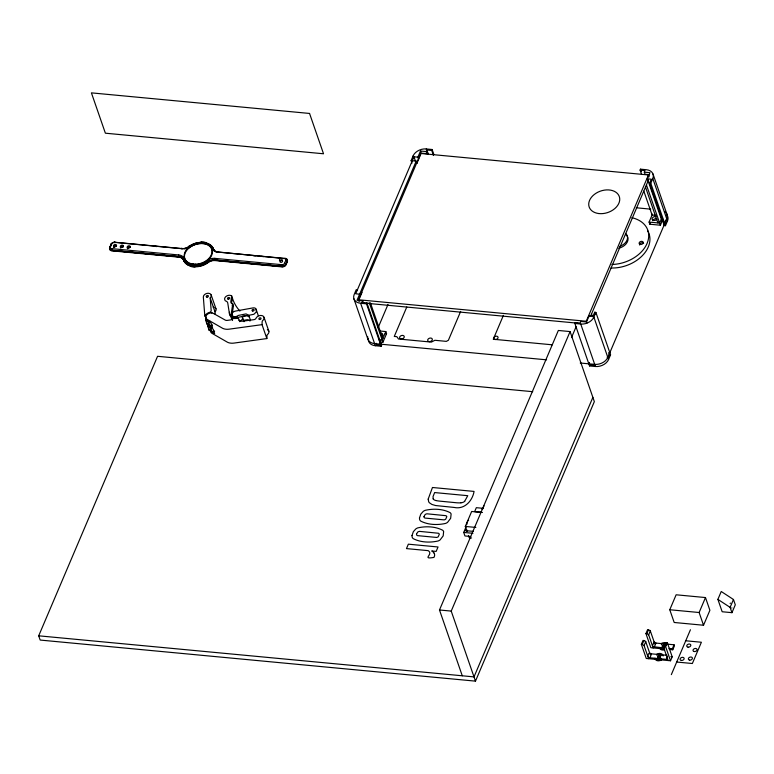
<?xml version="1.0" encoding="UTF-8"?>
<svg xmlns="http://www.w3.org/2000/svg" width="774" height="774" viewBox="0 0 774 774"><rect width="100%" height="100%" fill="white"/><g stroke="black" fill="none" stroke-linecap="round" stroke-linejoin="round"><path stroke-width="1.16" d="M262.028 324.645L262.154 321.684A2.129 1.509 -19.1 0 1 262.812 320.494A4.296 3.048 -19.1 0 0 262.241 315.666A4.296 3.048 -19.1 0 0 256.001 318.278A2.129 1.509 -19.1 0 1 253.988 319.643L242.813 321.181A4.247 3.019 -19.1 0 1 238.943 319.478L238.76 319.101A2.129 1.509 -19.1 0 0 237.231 318.424L234.067 318.491A2.129 1.509 -19.1 0 0 232.364 319.101A3.183 2.264 -19.1 0 1 230.284 319.972L227.285 320.388A3.183 2.264 -19.1 0 1 225.224 320.068L213.469 313.451A4.683 3.328 -19.1 0 0 207.045 314.554A4.683 3.328 -19.1 0 0 207.093 319.362L222.719 328.35A10.623 7.537 -19.1 0 0 229.104 329.173L262.028 324.645L266.846 338.567L233.922 343.095A10.623 7.537 -19.1 0 1 227.537 342.272L211.912 333.284A4.683 3.328 -19.1 0 1 210.712 330.198M266.846 338.567L266.982 335.606A2.129 1.509 -19.1 0 1 267.63 334.416A4.296 3.048 -19.1 0 0 267.359 329.705M231.813 318.249L230.226 315.744A2.129 1.509 -19.1 0 1 229.617 314.902L228.572 308.284A2.129 1.509 -19.1 0 1 228.485 307.723L227.75 303.021A4.247 3.019 -19.1 0 0 226.327 301.25L225.795 301.028A2.129 1.509 -19.1 0 1 225.031 300.351L224.789 299.809A4.073 2.893 -19.1 0 1 226.714 295.987A4.073 2.893 -19.1 0 1 231.678 295.968L230.826 301.637A3.338 2.37 -19.1 0 0 232.742 303.834L233.438 305.836L231.89 316.15A2.129 1.509 -19.1 0 1 231.803 317.272L231.813 318.249L231.203 317.901A2.129 1.509 -19.1 0 1 231.716 318.433L232.539 320.513M231.523 303.65L232.374 297.971L231.678 295.968M232.742 303.834L231.194 314.147A2.129 1.509 -19.1 0 1 231.107 315.27L231.116 316.247M287.27 261.506L286.912 261.622A2.661 1.887 -19.1 0 0 286.767 260.219M285.693 264.776L285.567 263.692L284.532 263.305A2.129 1.509 -19.1 0 1 281.91 264.698L282.171 266.643M467.099 531.264C466.703 527.674 465.426 531.109 467.457 530.809M110.237 248.222L109.589 247.09L110.411 246.867A2.129 1.509 -19.1 0 0 111.698 248.628L111.737 250.476L178.804 256.813A7.44 5.283 -19.1 0 1 183.477 259.861A15.935 11.31 -19.1 0 0 208.071 262.173A7.44 5.283 -19.1 0 1 214.872 260.209L281.939 266.546A3.183 2.264 -19.1 0 0 285.877 264.456L287.222 261.312L285.877 260.151A2.129 1.509 -19.1 0 0 284.59 258.39L217.523 252.063A8.504 6.028 -19.1 0 1 212.182 248.58A14.88 10.555 -19.1 0 0 204.597 242.755L204.423 243.152M191.691 264.273A14.88 10.555 -19.1 0 1 184.106 258.439A8.504 6.028 -19.1 0 0 178.765 254.965L178.804 256.813M281.91 264.698L214.843 258.361L215.104 260.316M111.137 244.69L109.802 247.844A3.183 2.264 -19.1 0 0 111.737 250.476M200.988 242.417A14.88 10.555 -19.1 0 0 189.224 246.413A8.504 6.028 -19.1 0 1 181.445 248.657L114.378 242.33A2.129 1.509 -19.1 0 0 111.756 243.723L109.927 248.193A3.183 2.264 -19.1 0 0 111.853 250.834L178.92 257.162A7.44 5.283 -19.1 0 1 183.593 260.209A15.935 11.31 -19.1 0 0 208.196 262.531A7.44 5.283 -19.1 0 1 214.998 260.567L282.065 266.895A3.183 2.264 -19.1 0 0 286.003 264.814L287.348 261.66A3.183 2.264 -19.1 0 0 286.041 259.145M191.865 263.876L191.342 265.221A15.857 11.252 -19.1 0 0 195.212 265.588L195.696 264.456A14.348 10.178 -19.1 0 1 191.817 264.089M195.474 264.215L195.3 264.611A14.88 10.555 -19.1 0 0 207.064 260.606A8.504 6.028 -19.1 0 1 214.843 258.361M462.272 675.779L439.487 609.98L558.344 330.469L570.09 331.572L594.345 401.619L475.478 681.139L40.171 640.059L38.7 635.812L157.567 356.292L532.744 391.692M284.532 263.305L285.877 260.151M411.991 163.15L411.12 160.624L413.123 155.903A10.623 7.537 -19.1 0 1 426.261 148.947L432.124 149.508L433.875 154.548M418.608 159.289L417.873 157.17L413.964 156.803L355.701 293.801L359.62 294.168L360.394 296.403M411.12 160.624L416.199 161.108L357.007 300.312L362.677 300.844L363.412 302.973M417.873 157.17L420.485 151.027L426.164 151.559L426.9 153.687L421.22 153.146L420.485 151.027M359.175 301.657L358.517 299.77L420.737 153.475L648.467 174.963L649.115 176.849M358.614 300.389L362.029 292.359M416.934 163.227L420.785 154.171M362.677 300.844L362.009 302.421L366.905 302.886L381.601 345.339L381.195 346.278L375.332 345.726A10.623 7.537 -19.1 0 1 368.453 338.373M426.164 151.559L426.832 149.992L431.728 150.446L433.469 155.487M381.195 346.278L366.499 303.834L366.905 302.886M431.728 150.446L432.124 149.508M378.089 327.75L387.997 304.463M380.46 344.159L380.866 343.211L379.947 343.124M379.773 330.991L385.82 331.562L382.201 340.067L378.844 339.747M379.579 341.866L382.937 342.185L386.555 333.681L385.82 331.562M406.795 306.988L394.276 336.438L396.849 336.68L398.484 339.002L431.389 342.098L434.882 340.289L446.337 341.373L448.388 340.26L460.665 311.38M503.419 315.347L493.261 339.244L552.162 344.798M466.867 530.964L465.3 526.436L471.656 511.479L482.221 512.475M470.698 536.508L464.942 535.966L463.713 532.425L466.364 526.204M465.987 530.674L466.49 529.493M483.992 505.828L482.647 508.982A3.154 1.867 23 0 0 481.641 508.934M475.478 681.139L451.223 611.092L570.09 331.572M593.019 316.198L594.693 312.261L595.864 312.367L610.57 354.821L608.558 359.542A10.623 7.537 -19.1 0 1 595.429 366.499L589.556 365.947L574.859 323.493L575.266 322.545L580.152 323.01L580.819 321.433L586.499 321.974L589.111 315.831L593.019 316.198L593.6 317.882M640.088 170.116L640.485 169.167L646.358 169.719A10.623 7.537 -19.1 0 1 652.792 178.513L667.488 220.967L665.476 225.689L664.305 225.582L649.609 183.128L651.282 179.191L647.364 178.823L649.976 172.679L644.307 172.147L644.974 170.57L640.088 170.116L641.54 174.314M571.493 337.59L576.108 326.725M586.905 323.145L586.247 321.258L648.467 174.963M590.533 316.334L648.496 180.013M574.859 323.493L580.732 324.045A10.623 7.537 -19.1 0 0 593.861 317.098L595.864 312.367M665.476 225.689L650.779 183.245L652.792 178.513M588.821 363.819L589.536 362.9M647.364 178.823L662.07 221.277L660.396 225.215L649.831 224.218L649.096 222.09L652.482 214.127M589.556 365.947L589.962 364.999L590.881 365.086M649.831 224.218L650.276 223.154M658.277 222.041L657.9 222.922L645.497 187.105M663.889 222.719L663.57 223.454L664.75 223.57M607.929 358.159L608.664 356.437M608.77 356.185L609.186 355.198M664.305 225.582L664.934 224.102M665.243 223.367L665.775 222.138M592.874 397.372L474.007 676.892L38.7 635.812M657.813 659.564L646.261 658.471L641.365 644.326L643.039 640.388L645.603 641.278L650.286 654.756M661.238 648.699L650.837 647.712L645.942 633.567L647.615 629.63L650.179 630.52L654.862 643.997M641.365 644.326L642.246 644.403L643.92 640.466M645.942 633.567L646.822 633.645L648.496 629.707M648.612 658.693L644.074 645.603L645.748 641.665M653.188 647.935L648.651 634.844L650.324 630.907M669.771 609.748L676.137 594.79L705.482 597.557L709.893 610.289L703.527 625.247L674.183 622.48L669.771 609.748L699.125 612.515L703.527 625.247M651.389 653.837C645.584 650.276 648.67 664.653 651.389 653.837L666.965 655.307M654.282 647.016L655.955 643.078L654.127 641.878L652.453 645.816L653.024 646.706L664.634 647.993M668.175 660.541L663.647 647.451L665.234 642.739L667.294 642.672L672.2 656.826L670.526 660.764L659.409 659.719M663.647 647.451C663.502 645.603 667.294 645.98 666.414 642.594M670.526 660.764L665.621 646.609L667.294 642.672M649.715 657.774L666.337 659.342L667.594 656.391M669.297 649.454L672.751 649.783L672.383 648.718L674.057 644.781L667.333 644.152M672.751 649.783L674.425 645.845L674.057 644.781M671.339 674.628L690.427 629.746M699.125 612.515L705.482 597.557M717.885 599.376L721.233 591.5L733.462 599.492L735.3 604.804L731.952 612.669L722.171 611.75L717.885 599.376L730.114 607.367L731.952 612.669M730.114 607.367L733.462 599.492M114.378 242.33L114.736 241.827L115.084 242.61A3.183 2.264 -19.1 0 0 113.933 242.668M111.795 250.641L112.017 250.437A2.661 1.887 -19.1 0 1 110.285 248.686M181.445 248.657L181.803 248.154L182.113 248.851M284.59 258.39L285.171 258.313A3.183 2.264 -19.1 0 1 287.096 260.954L285.519 264.766A2.661 1.887 -19.1 0 1 282.229 266.498L215.162 260.17A7.972 5.65 -19.1 0 0 207.877 262.28A15.403 10.933 -19.1 0 1 184.096 260.035A7.972 5.65 -19.1 0 0 179.094 256.765L178.968 256.997M217.523 252.063L217.842 251.56L218.142 252.092M464.652 501.32L467.767 495.689L434.63 492.564L433.034 496.608L433.188 498.853M213.353 249.75L213.237 248.551L212.182 248.58M184.106 258.439L183.274 259L183.912 260.093M206.145 317.137A5.747 4.083 -19.1 0 0 205.545 318.395L205.691 320.32L208.545 321.761L210.325 321.394M205.691 320.32L207.006 324.122L209.87 325.573L212.531 325.022M207.896 323.861A5.747 4.083 -19.1 0 0 207.655 324.5L207.8 326.415L210.663 327.866L212.444 327.499M207.8 326.415L209.125 330.227L211.979 331.669L214.65 331.117M248.764 315.299L253.504 314.36A1.064 0.755 -19.1 0 0 254.211 313.983L256.088 312.135A1.064 0.755 -19.1 0 0 256.349 311.516L256.155 309.61A3.154 2.235 -19.1 0 0 253.011 307.907L235.441 311.09A3.851 2.728 -19.1 0 0 231.977 315.357A3.851 2.728 -19.1 0 0 237.724 315.802A2.129 1.509 -19.1 0 1 238.837 315.337L245.629 313.983A1.064 0.755 -19.1 0 1 246.374 314.06L248.764 315.299L250.495 320.291M243.181 320.465L246.732 319.788A2.129 1.509 -19.1 0 1 248.483 320.146L250.07 320.968M242.233 316.324L246.916 315.482M111.756 243.723L111.001 243.781L111.098 244.584M666.337 659.342L667.459 659.255L667.44 658.422M655.955 215.375L652.105 215.017L643.833 191.139M381.708 338.528L382.811 338.635L370.407 302.818M649.579 174.701L645.042 174.266L644.307 172.147M649.609 183.128L650.779 183.245M636.267 207.78L650.702 209.144M663.047 219.313L661.335 219.148L659.661 223.086L649.096 222.09M662.07 221.277L663.782 221.432M154.607 246.335L156.996 246.558M252.953 255.613L255.352 255.846M261.341 256.407L263.731 256.639M111.698 248.628L178.765 254.965M112.017 250.437L179.094 256.765M357.375 289.863L356.204 289.757L354.192 294.478A10.623 7.537 -19.1 0 0 360.626 303.273L375.332 345.726M358.517 299.77L586.247 321.258M361.903 302.827L364.293 303.05M366.692 303.282L577.646 323.184M360.626 303.273L366.499 303.834M608.732 352.596L609.835 352.702M385.239 333.555L386.555 333.681M609.467 354.715L610.57 354.821M546.589 359.833L374.597 343.608A10.623 7.537 -19.1 0 1 367.66 336.584M580.258 363.016L594.693 364.37A10.623 7.537 -19.1 0 0 607.822 357.424L666.753 218.849A10.623 7.537 -19.1 0 0 665.127 211.834M376.706 344.875L379.763 345.165M380.382 345.223L381.601 345.339M591.491 365.144L592.41 365.231M592.71 365.26L593.939 365.376M483.527 508.363L476.329 507.676L474.656 511.614L481.854 512.291M465.3 526.436L475.865 527.433M464.516 530.538L473.291 531.361M463.713 532.425L472.924 533.296M471.569 537.978L469.218 537.756L468.434 535.492M431.95 551.001L436.159 551.398L438.045 546.976L408.353 544.18L406.476 548.602L428.148 550.643C434.127 554.252 421.008 559.563 433.924 557.425A7.692 5.457 -19.1 0 0 434.272 556.729A6.927 4.915 -19.1 0 0 434.408 553.884A6.86 4.867 -19.1 0 0 434.272 553.526L433.972 553.004M439.487 609.98L451.223 611.092M685.735 640.775L701.389 642.246L692.353 663.511L676.699 662.031M654.494 642.942L665.292 643.958M664.74 646.532L665.621 646.609M669.017 648.399L672.383 648.718M659.051 655.588L661.083 655.781M670.826 656.7L672.2 656.826M646.822 633.645L648.651 634.844M642.246 644.403L644.074 645.603M435.82 500.517L436.333 500.633A42.009 29.809 -19.1 0 0 439.932 501.155L455.344 502.645A30.544 21.672 -19.1 0 0 460.907 502.858M249.363 317.021L246.974 315.792A1.064 0.755 -19.1 0 0 246.229 315.705L239.427 317.059A2.129 1.509 -19.1 0 0 238.324 317.534A3.851 2.728 -19.1 0 1 233.864 318.211A3.851 2.728 -19.1 0 1 232.616 315.202M207.983 262.367L207.064 260.606M189.224 246.413L188.721 246.19L188.904 246.838M239.882 311.09L239.36 310.403A63.478 45.047 -19.1 0 1 232.374 297.971M242.069 316.692L243.849 320.688A4.247 3.019 -19.1 0 1 244.033 321.684M229.607 313.731L229.849 314.283A2.129 1.509 -19.1 0 0 230.362 314.834M653.024 174.053L666.995 214.388M665.476 220.184L665.843 221.248M646.425 184.88L660.396 225.215M640.485 169.167L641.356 171.683M594.693 312.261L595.274 313.944M608.935 353.379L609.167 354.047M593.861 317.098L608.558 359.542M607.213 357.191L607.493 357.985M591.52 314.012L592.342 316.402M589.111 315.831L589.382 316.624M580.732 324.045L595.429 366.499M594.393 364.128L594.848 365.463M589.227 362.871L589.498 363.674M661.586 644.636L661.219 643.571A4.247 3.019 -19.1 0 1 665.553 642.826M663.125 655.965L662.757 654.91A4.247 3.019 -19.1 0 0 656.642 654.33L657.01 655.394M426.832 149.992L428.283 154.19M426.261 148.947L428.003 153.987M416.199 161.108L416.973 163.343M413.964 156.803L415.415 161.002M413.123 155.903L414.003 158.418M369.246 302.653L382.937 342.185M376.154 343.279L376.57 344.478M353.96 298.938L367.921 339.264M264.04 317.33L268.868 331.253M256.088 309.232L258.313 315.657M211.147 294.894L215.965 308.816M210.18 297.903L211.167 310.519A2.129 1.509 -19.1 0 1 209.425 312.425A5.747 4.083 -19.1 0 0 204.849 316.392L203.339 297.119A4.083 2.902 -19.1 0 1 208.69 293.288A4.083 2.902 -19.1 0 1 210.18 297.903L214.998 311.825L215.182 314.118M208.545 321.761L209.87 325.573M210.663 327.866L211.979 331.669M208.97 328.302L209.125 330.227M207.006 324.122L206.861 322.207A5.747 4.083 -19.1 0 1 207.103 321.568M214.94 307.665A4.083 2.902 -19.1 0 1 214.998 311.825M213.189 307.181A4.083 2.902 -19.1 0 1 213.827 307.259M211.863 312.532A2.129 1.509 -19.1 0 1 211.786 313.044M242.514 316.818A4.247 3.019 -19.1 0 1 240.627 320.736A2.129 1.509 -19.1 0 0 239.717 321.694A4.247 3.019 -19.1 0 1 239.534 321.2M237.541 316.595A2.709 1.916 -19.1 0 1 233.864 316.74M229.462 313.257A4.073 2.893 -19.1 0 1 229.52 312.222M233.438 305.836A3.338 2.37 -19.1 0 1 232.219 305.343M209.986 329.676A4.683 3.328 -19.1 0 0 211.321 331.562L214.659 333.507L213.15 329.134L209.802 327.189A4.683 3.328 -19.1 0 1 208.603 324.103M238.75 320.32A2.129 1.509 -19.1 0 1 239.36 320.833M206.358 318.607A4.683 3.328 -19.1 0 0 207.693 321.094L211.031 323.029L212.55 327.402L209.203 325.467A4.683 3.328 -19.1 0 1 207.877 323.571M280.43 258.913A1.335 0.948 -19.1 0 1 282.046 259.658A1.335 0.948 -19.1 0 1 280.265 260.78A1.335 0.948 -19.1 0 1 279.762 259.329M285.761 264.108A3.183 2.264 -19.1 0 1 281.823 266.188L214.756 259.861A7.44 5.283 -19.1 0 0 207.945 261.825A15.935 11.31 -19.1 0 1 183.351 259.503A7.44 5.283 -19.1 0 0 178.678 256.455L111.611 250.128A3.183 2.264 -19.1 0 1 109.676 247.487L111.021 244.342A3.183 2.264 -19.1 0 1 114.958 242.252L182.025 248.58A7.44 5.283 -19.1 0 0 188.827 246.616A15.935 11.31 -19.1 0 1 213.43 248.938A7.44 5.283 -19.1 0 0 218.104 251.985L285.287 258.671A3.183 2.264 -19.1 0 1 287.222 261.312M216.265 251.889A7.44 5.283 -19.1 0 1 213.547 249.296A15.935 11.31 -19.1 0 0 204.075 242.823M188.953 246.974A15.935 11.31 -19.1 0 1 197.351 243.171M187.84 247.69A7.44 5.283 -19.1 0 1 184.328 248.87M111.369 244.265A3.183 2.264 -19.1 0 1 112.714 243.104M213.334 250.225A7.972 5.65 -19.1 0 1 213.169 249.818M212.86 249.083A15.403 10.933 -19.1 0 0 189.398 247.583A7.972 5.65 -19.1 0 1 186.766 249.005M285.925 259.571A2.661 1.887 -19.1 0 1 286.225 259.716M116.506 245.755A1.596 1.132 -19.1 0 0 113.884 247.322A1.596 1.132 -19.1 0 1 116.468 246.026M113.42 247.351A2.129 1.509 -19.1 0 1 116.429 245.552M123.424 246.451A1.596 1.132 -19.1 0 0 120.773 248.038A1.596 1.132 -19.1 0 1 123.472 246.761M120.376 247.545A2.129 1.509 -19.1 0 1 123.405 246.229M130.4 247.216A1.596 1.132 -19.1 0 0 128.281 247.138A1.596 1.132 -19.1 0 0 127.72 248.822A1.596 1.132 -19.1 0 1 130.4 247.457M127.275 248.077A2.129 1.509 -19.1 0 1 130.371 246.916M282.036 260.441A1.335 0.948 -19.1 0 1 282.249 261.864A1.335 0.948 -19.1 0 1 280.294 262.144A1.335 0.948 -19.1 0 1 280.604 260.644M190.868 266.043A1.132 0.668 23 0 1 190.752 265.685L190.365 264.592L194.284 264.96L194.661 266.053A1.413 0.842 23 0 1 194.787 266.324M190.975 266.256A1.829 1.084 23 0 0 191.091 266.595L194.971 266.962A1.829 1.084 23 0 0 194.777 266.546M214.533 251.028A7.44 5.283 -19.1 0 1 213.672 249.644A15.935 11.31 -19.1 0 0 209.028 244.623M190.965 246.064A15.935 11.31 -19.1 0 1 191.981 245.503M205.245 243.346A15.935 11.31 -19.1 0 1 206.252 243.568M189.079 247.322A7.44 5.283 -19.1 0 1 187.666 248.202M731.885 607.832A3.435 1.306 -84.6 0 1 731.778 608.064M730.182 603.556A3.435 1.306 -84.6 0 1 730.385 603.072M625.76 233.525A10.623 7.537 -19.1 0 1 619.693 246.403M625.818 234.57A10.623 7.537 -19.1 0 1 627.23 242.175A10.623 7.537 -19.1 0 1 618.726 248.241M631.826 217.707A31.879 22.62 -19.1 0 1 647.054 243.462A31.879 22.62 -19.1 0 1 611.944 264.466M647.693 230.855A31.879 22.62 -19.1 0 1 642.197 255.826A31.879 22.62 -19.1 0 1 611.005 267.988M666.995 215.133A10.623 7.537 -19.1 0 1 667.488 220.967M656.787 219.303A2.661 1.887 -19.1 0 1 653.237 220.367A2.661 1.887 -19.1 0 1 652.501 217.833A2.661 1.887 -19.1 0 1 656.023 216.652M652.869 220.725A2.661 1.887 -19.1 0 1 656.836 218.8M380.344 333.168A2.661 1.887 -19.1 0 1 382.685 334.126A2.661 1.887 -19.1 0 1 381.863 336.371M381.166 335.287A2.661 1.887 -19.1 0 1 382.801 335.587M639.672 245.029A2.129 1.509 -19.1 0 1 641.066 242.939A2.129 1.509 -19.1 0 1 643.62 243.471M466.857 524.375A4.247 1.616 -84.6 0 1 468.628 520.225M435.83 500.497A5.834 4.141 -19.1 0 1 433.13 498.882M464.71 501.359A4.77 3.386 -19.1 0 1 460.927 502.771M431.931 551.02A14.754 10.468 -19.1 0 1 434.001 552.984M662.08 654.939A4.247 3.019 -19.1 0 1 662.399 655.152M658.006 658.258A1.374 0.977 -19.1 0 1 659.003 656.7A1.374 0.977 -19.1 0 1 660.561 657.523M664.692 649.773A4.247 3.019 -19.1 0 1 659.912 648.573L659.545 647.509A4.247 3.019 -19.1 0 0 664.556 648.631M662.534 647.412A1.374 0.977 -19.1 0 1 664.498 645.922M664.508 646.261A1.374 0.977 -19.1 0 1 662.496 646.696A1.374 0.977 -19.1 0 1 662.621 645.168A1.374 0.977 -19.1 0 1 664.595 645.139M416.509 534.215L416.547 534.67A2.167 1.538 -19.1 0 0 416.867 535.221A4.112 2.912 -19.1 0 0 417.438 535.627L436.652 537.446A4.064 2.883 -19.1 0 0 437.513 537.166A2.167 1.538 -19.1 0 0 438.258 536.721L439.313 534.234A2.254 1.606 -19.1 0 0 439.003 533.673A3.996 2.835 -19.1 0 0 438.432 533.247L419.518 531.37A4.112 2.922 -19.1 0 0 418.357 531.728A2.254 1.606 -19.1 0 0 417.602 532.183L416.509 534.215M423.988 516.645L424.017 517.1A2.167 1.538 -19.1 0 0 424.336 517.651A4.112 2.912 -19.1 0 0 424.907 518.058L444.121 519.876A4.064 2.883 -19.1 0 0 444.992 519.596A2.167 1.538 -19.1 0 0 445.727 519.151L446.792 516.664A2.254 1.606 -19.1 0 0 446.472 516.103A3.996 2.835 -19.1 0 0 445.911 515.678L426.996 513.801A4.112 2.922 -19.1 0 0 425.826 514.149A2.254 1.606 -19.1 0 0 425.081 514.613L423.988 516.645M428.177 499.133L428.699 501.765A8.311 5.892 -19.1 0 0 429.454 502.8L431.892 504.435L435.598 505.538L454.067 507.425C464.352 509.795 472.44 501.001 474.065 491.422L432.463 487.494L428.177 499.133M412 535.569L412.126 536.972A6.444 4.576 -19.1 0 0 413.2 538.636C420.582 542.497 430.034 542.835 438.113 540.987A6.405 4.547 -19.1 0 0 440.096 539.923L443.183 535.898L443.637 531.583A6.366 4.518 -19.1 0 0 442.68 530.238C435.298 526.378 425.835 526.03 417.767 527.887A6.366 4.518 -19.1 0 0 415.773 528.961L413.345 531.68L412 535.569M419.469 518L419.605 519.402A6.444 4.576 -19.1 0 0 420.669 521.066C428.051 524.927 437.513 525.265 445.582 523.418A6.405 4.547 -19.1 0 0 447.566 522.344L450.652 518.328L451.116 514.013A6.366 4.518 -19.1 0 0 450.149 512.669C442.767 508.799 433.314 508.46 425.236 510.318A6.366 4.518 -19.1 0 0 423.252 511.382L420.814 514.11L419.469 518M201.24 241.933L200.766 243.065A14.348 10.178 -19.1 0 1 204.636 243.433L205.12 242.301A15.857 11.252 -19.1 0 0 201.24 241.933M309.552 113.449L91.409 92.861L105.38 133.196L323.522 153.774L309.552 113.449M661.451 659.903L661.083 658.848A4.247 3.019 -19.1 0 1 654.968 658.268L655.336 659.332A4.247 3.019 -19.1 0 0 661.451 659.903M206.997 297.139A1.113 0.793 -19.1 0 0 208.37 295.949A1.113 0.793 -19.1 0 0 206.571 295.832A1.113 0.793 -19.1 0 0 206.997 297.139M228.117 299.122A1.113 0.793 -19.1 0 0 229.646 298.058A1.113 0.793 -19.1 0 0 227.933 297.748A1.113 0.793 -19.1 0 0 228.117 299.122M259.493 319.478A1.113 0.793 -19.1 0 0 261.041 318.424A1.113 0.793 -19.1 0 0 259.338 318.104A1.113 0.793 -19.1 0 0 259.493 319.478M252.73 311.022A1.113 0.793 -19.1 0 0 254.153 309.871A1.113 0.793 -19.1 0 0 252.382 309.697A1.113 0.793 -19.1 0 0 252.73 311.022M114.426 246.838A1.596 1.132 -19.1 0 0 116.526 245.252A1.596 1.132 -19.1 0 0 114.03 244.913A1.596 1.132 -19.1 0 0 114.426 246.838M121.276 247.487A1.596 1.132 -19.1 0 0 123.376 245.89A1.596 1.132 -19.1 0 0 120.879 245.561A1.596 1.132 -19.1 0 0 121.276 247.487M128.116 248.135A1.596 1.132 -19.1 0 0 130.226 246.538A1.596 1.132 -19.1 0 0 127.729 246.209A1.596 1.132 -19.1 0 0 128.116 248.135M193.258 264.785A14.348 10.178 -19.1 0 0 212.192 250.447A14.348 10.178 -19.1 0 0 189.707 247.438A14.348 10.178 -19.1 0 0 193.258 264.785M193.587 264.137A14.348 10.178 -19.1 0 0 211.844 249.305A14.348 10.178 -19.1 0 0 188.991 247.1A14.348 10.178 -19.1 0 0 193.587 264.137M598.863 213.556A15.935 11.31 -19.1 0 0 619.519 197.331A15.935 11.31 -19.1 0 0 594.316 194.448A15.935 11.31 -19.1 0 0 598.863 213.556M688.067 647.151A2.09 1.49 -19.1 0 0 690.785 645.013A2.09 1.49 -19.1 0 0 687.467 644.636A2.09 1.49 -19.1 0 0 688.067 647.151M640.427 244.468A2.129 1.509 -19.1 0 0 643.233 242.349A2.129 1.509 -19.1 0 0 639.895 241.904A2.129 1.509 -19.1 0 0 640.427 244.468M401.184 338.964A2.399 1.703 -19.1 0 0 404.222 336.458A2.399 1.703 -19.1 0 0 400.39 336.119A2.399 1.703 -19.1 0 0 401.184 338.964M429.251 341.605A2.399 1.703 -19.1 0 0 432.289 339.109A2.399 1.703 -19.1 0 0 428.457 338.76A2.399 1.703 -19.1 0 0 429.251 341.605M495.118 339.515A2.254 1.596 -19.1 0 0 498.04 337.222A2.254 1.596 -19.1 0 0 494.48 336.816A2.254 1.596 -19.1 0 0 495.118 339.515M658.451 657.61A1.374 0.977 -19.1 0 0 660.174 656.159A1.374 0.977 -19.1 0 0 657.958 655.994A1.374 0.977 -19.1 0 0 658.451 657.61M694.336 651.553A2.09 1.49 -19.1 0 0 697.045 649.425A2.09 1.49 -19.1 0 0 693.736 649.047A2.09 1.49 -19.1 0 0 694.336 651.553M681.401 660.445A2.09 1.49 -19.1 0 0 684.11 658.306A2.09 1.49 -19.1 0 0 680.801 657.929A2.09 1.49 -19.1 0 0 681.401 660.445M689.673 660.125A2.09 1.49 -19.1 0 0 692.382 657.997A2.09 1.49 -19.1 0 0 689.073 657.61A2.09 1.49 -19.1 0 0 689.673 660.125"/></g></svg>
